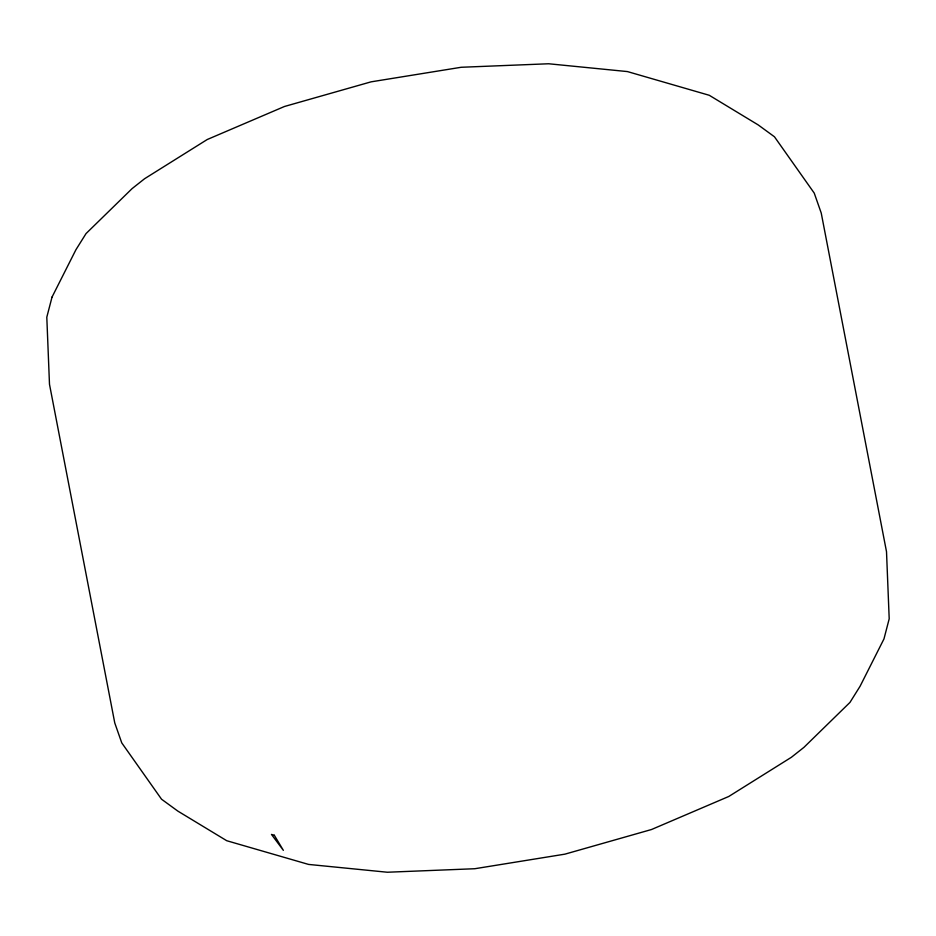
<?xml version="1.0" encoding="UTF-8"?>
<svg xmlns="http://www.w3.org/2000/svg" width="936" height="936" viewBox="0 0 936 936"><rect width="100%" height="100%" fill="white"/><g stroke="black" fill="none" stroke-linecap="round" stroke-linejoin="round"><path stroke-width="1.4" d="M52.03 297.086L46.8 317.199L49.491 384.298L114.765 722.943L121.762 742.892L161.542 799.215L177.84 811.102L226.734 840.715L308.564 864.419L387.364 872.235L474.798 868.725L564.899 854.158L651.514 829.518L728.77 796.477L791.376 757.294L803.907 747.384L849.958 702.421L860.079 686.263L883.97 638.914L889.2 618.801L886.509 551.702L821.235 213.057L814.238 193.108L774.458 136.785L758.16 124.897L709.266 95.285L627.436 71.581L548.636 63.765L461.202 67.275L371.101 81.841L284.486 106.482L207.23 139.522L144.624 178.706L132.093 188.616L86.042 233.579L75.921 249.736L52.03 297.086M274.306 835.251L271.475 834.432L283.362 850.344L274.306 835.251"/></g></svg>
